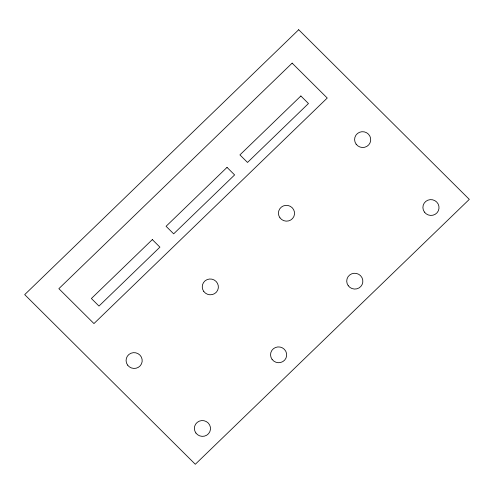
<?xml version="1.0" encoding="UTF-8"?>
<svg xmlns="http://www.w3.org/2000/svg" width="494" height="494" viewBox="0 0 494 494"><rect width="100%" height="100%" fill="white"/><g stroke="black" fill="none" stroke-linecap="round" stroke-linejoin="round"><path stroke-width="0.74" d="M298.697 29.726L24.7 294.628L195.303 464.274L469.3 199.372L298.697 29.726M292.145 63.133L58.86 288.675L93.959 323.576L327.244 98.034L292.145 63.133M152.325 239.596L91.39 298.512L98.979 306.058L159.914 247.142L152.325 239.596M227.024 167.38L166.083 226.295L173.672 233.841L234.613 174.925L227.024 167.38M300.871 95.984L239.93 154.9L247.519 162.446L308.46 103.53L300.871 95.984M424.426 212.087A8.077 7.898 13.9 0 0 438.326 210.827A8.077 7.898 13.9 0 0 430.144 199.644A8.077 7.898 13.9 0 0 424.426 212.087M356.131 144.168A8.077 7.898 13.9 0 0 370.025 142.908A8.077 7.898 13.9 0 0 361.843 131.725A8.077 7.898 13.9 0 0 356.131 144.168M279.956 217.817A8.077 7.898 13.9 0 0 293.85 216.557A8.077 7.898 13.9 0 0 285.668 205.374A8.077 7.898 13.9 0 0 279.956 217.817M348.251 285.73A8.077 7.898 13.9 0 0 362.151 284.476A8.077 7.898 13.9 0 0 353.97 273.287A8.077 7.898 13.9 0 0 348.251 285.73M195.902 433.022A8.077 7.898 13.9 0 0 209.802 431.768A8.077 7.898 13.9 0 0 201.62 420.585A8.077 7.898 13.9 0 0 195.902 433.022M272.077 359.379A8.077 7.898 13.9 0 0 285.977 358.119A8.077 7.898 13.9 0 0 277.795 346.936A8.077 7.898 13.9 0 0 272.077 359.379M127.606 365.109A8.077 7.898 13.9 0 0 141.5 363.85A8.077 7.898 13.9 0 0 133.318 352.667A8.077 7.898 13.9 0 0 127.606 365.109M203.781 291.46A8.077 7.898 13.9 0 0 217.675 290.2A8.077 7.898 13.9 0 0 209.493 279.017A8.077 7.898 13.9 0 0 203.781 291.46"/></g></svg>
